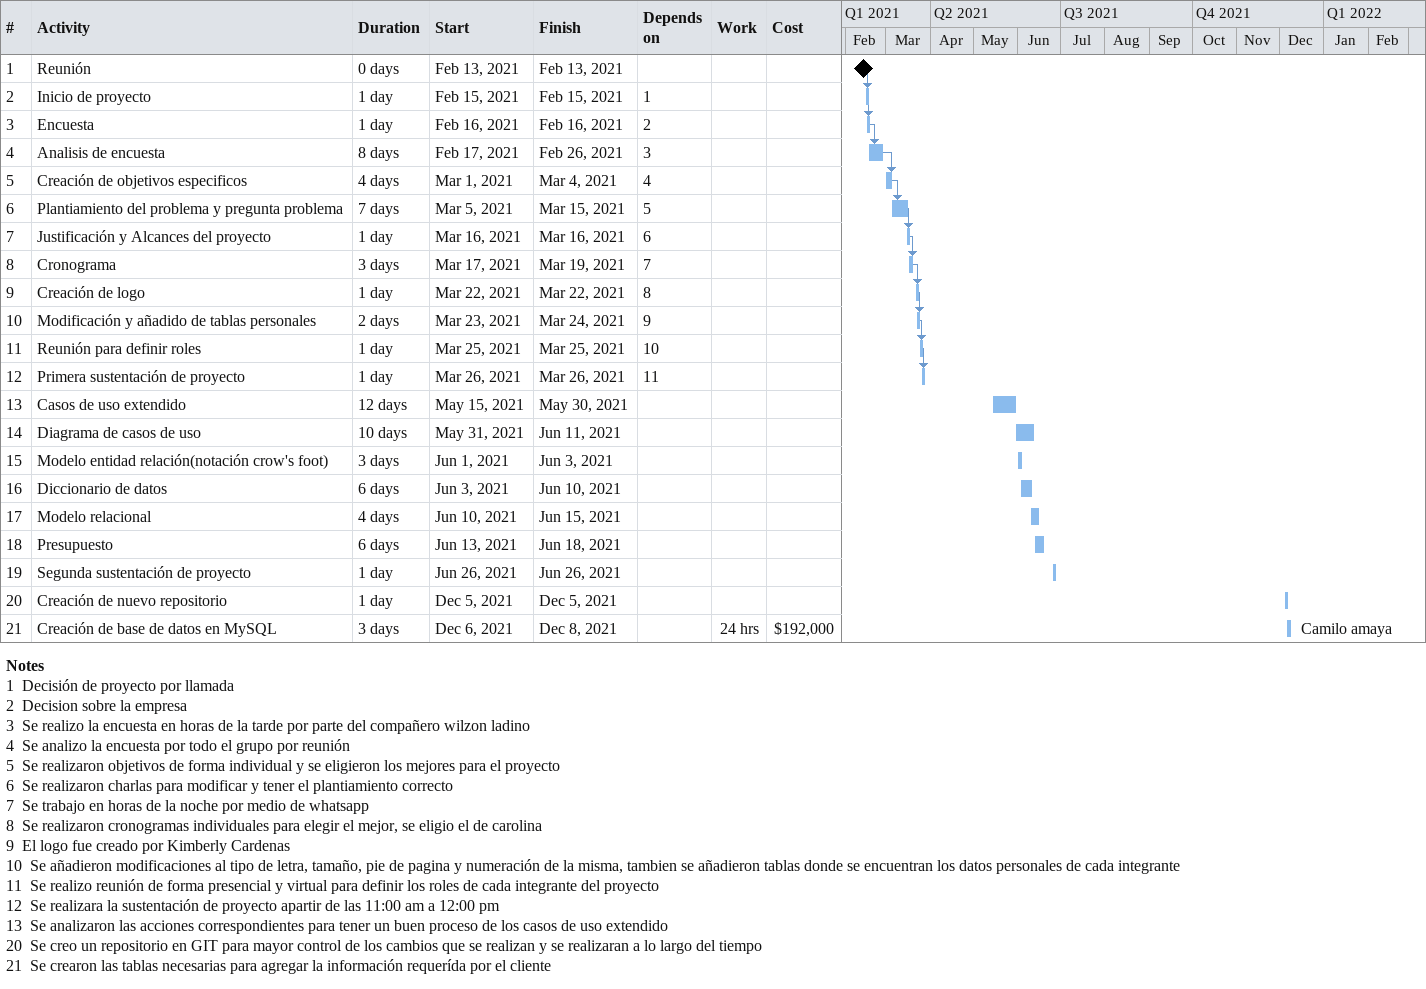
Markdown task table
| ID | Task | Duration | Start | Finish | Predecessors | Resources | Work (h) | Cost ($) |
|---|---|---|---|---|---|---|---|---|
| 1 | Reunión | 0d | 2021-02-13 | 2021-02-13 |  |  |  |  |
| 2 | Inicio de proyecto | 1d | 2021-02-15 | 2021-02-15 | 1 |  |  |  |
| 3 | Encuesta | 1d | 2021-02-16 | 2021-02-16 | 2 |  |  |  |
| 4 | Analisis de encuesta | 8d | 2021-02-17 | 2021-02-26 | 3 |  |  |  |
| 5 | Creación de objetivos especificos | 4d | 2021-03-01 | 2021-03-04 | 4 |  |  |  |
| 6 | Plantiamiento del problema y pregunta problema | 7d | 2021-03-05 | 2021-03-15 | 5 |  |  |  |
| 7 | Justificación y Alcances del proyecto | 1d | 2021-03-16 | 2021-03-16 | 6 |  |  |  |
| 8 | Cronograma | 3d | 2021-03-17 | 2021-03-19 | 7 |  |  |  |
| 9 | Creación de logo | 1d | 2021-03-22 | 2021-03-22 | 8 |  |  |  |
| 10 | Modificación y añadido de tablas personales | 2d | 2021-03-23 | 2021-03-24 | 9 |  |  |  |
| 11 | Reunión para definir roles | 1d | 2021-03-25 | 2021-03-25 | 10 |  |  |  |
| 12 | Primera sustentación de proyecto | 1d | 2021-03-26 | 2021-03-26 | 11 |  |  |  |
| 13 | Casos de uso extendido | 12d | 2021-05-15 | 2021-05-30 |  |  |  |  |
| 14 | Diagrama de casos de uso | 10d | 2021-05-31 | 2021-06-11 |  |  |  |  |
| 15 | Modelo entidad relación(notación crow's foot) | 3d | 2021-06-01 | 2021-06-03 |  |  |  |  |
| 16 | Diccionario de datos | 6d | 2021-06-03 | 2021-06-10 |  |  |  |  |
| 17 | Modelo relacional | 4d | 2021-06-10 | 2021-06-15 |  |  |  |  |
| 18 | Presupuesto | 6d | 2021-06-13 | 2021-06-18 |  |  |  |  |
| 19 | Segunda sustentación de proyecto | 1d | 2021-06-26 | 2021-06-26 |  |  |  |  |
| 20 | Creación de nuevo repositorio | 1d | 2021-12-05 | 2021-12-05 |  |  |  |  |
| 21 | Creación de base de datos en MySQL | 3d | 2021-12-06 | 2021-12-08 |  | Camilo amaya | 24 | 192000 |

Notes
- 1: Decisión de proyecto por llamada
- 2: Decision sobre la empresa
- 3: Se realizo la encuesta en horas de la tarde por parte del compañero wilzon ladino
- 4: Se analizo la encuesta por todo el grupo por reunión
- 5: Se realizaron objetivos de forma individual y se eligieron los mejores para el proyecto
- 6: Se realizaron charlas para modificar y tener el plantiamiento correcto
- 7: Se trabajo en horas de la noche por medio de whatsapp
- 8: Se realizaron cronogramas individuales para elegir el mejor, se eligio el de carolina
- 9: El logo fue creado por Kimberly Cardenas
- 10: Se añadieron modificaciones al tipo de letra, tamaño, pie de pagina y numeración de la misma, tambien se añadieron tablas donde se encuentran los datos personales de cada integrante
- 11: Se realizo reunión de forma presencial y virtual para definir los roles de cada integrante del proyecto
- 12: Se realizara la sustentación de proyecto apartir de las 11:00 am a 12:00 pm
- 13: Se analizaron las acciones correspondientes para tener un buen proceso de los casos de uso extendido
- 20: Se creo un repositorio en GIT para mayor control de los cambios que se realizan y se realizaran a lo largo del tiempo
- 21: Se crearon las tablas necesarias para agregar la información requerída por el cliente
